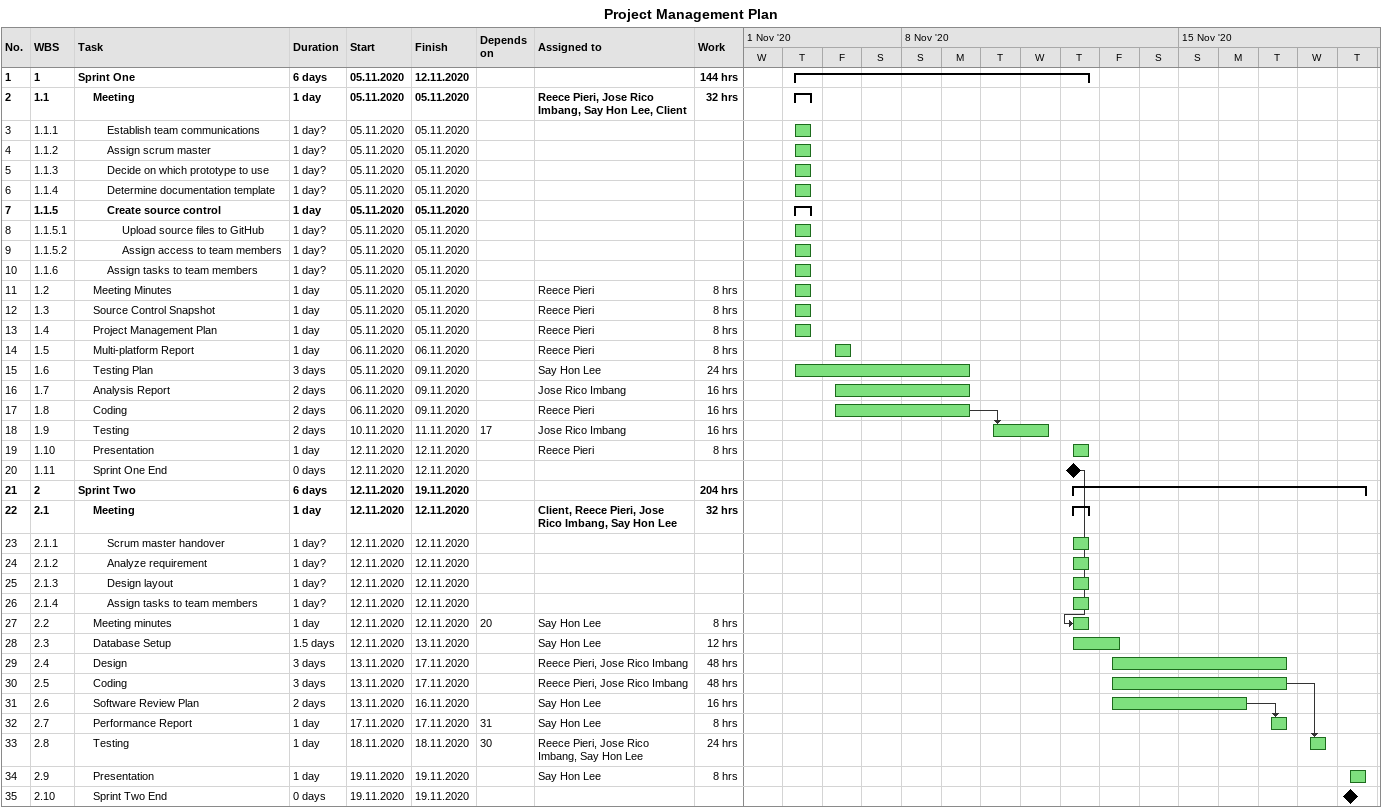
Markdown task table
Project Management Plan

| ID | WBS | Task | Duration | Start | Finish | Predecessors | Resources | Work (h) |
|---|---|---|---|---|---|---|---|---|
| 1 | 1 | **Sprint One** | 6d | 2020-11-05 | 2020-11-12 |  |  | 144 |
| 2 | 1.1 | **Meeting** | 1d | 2020-11-05 | 2020-11-05 |  | Reece Pieri, Jose Rico Imbang, Say Hon Lee, Client | 32 |
| 3 | 1.1.1 | Establish team communications | 1d? | 2020-11-05 | 2020-11-05 |  |  |  |
| 4 | 1.1.2 | Assign scrum master | 1d? | 2020-11-05 | 2020-11-05 |  |  |  |
| 5 | 1.1.3 | Decide on which prototype to use | 1d? | 2020-11-05 | 2020-11-05 |  |  |  |
| 6 | 1.1.4 | Determine documentation template | 1d? | 2020-11-05 | 2020-11-05 |  |  |  |
| 7 | 1.1.5 | **Create source control** | 1d | 2020-11-05 | 2020-11-05 |  |  |  |
| 8 | 1.1.5.1 | Upload source files to GitHub | 1d? | 2020-11-05 | 2020-11-05 |  |  |  |
| 9 | 1.1.5.2 | Assign access to team members | 1d? | 2020-11-05 | 2020-11-05 |  |  |  |
| 10 | 1.1.6 | Assign tasks to team members | 1d? | 2020-11-05 | 2020-11-05 |  |  |  |
| 11 | 1.2 | Meeting Minutes | 1d | 2020-11-05 | 2020-11-05 |  | Reece Pieri | 8 |
| 12 | 1.3 | Source Control Snapshot | 1d | 2020-11-05 | 2020-11-05 |  | Reece Pieri | 8 |
| 13 | 1.4 | Project Management Plan | 1d | 2020-11-05 | 2020-11-05 |  | Reece Pieri | 8 |
| 14 | 1.5 | Multi-platform Report | 1d | 2020-11-06 | 2020-11-06 |  | Reece Pieri | 8 |
| 15 | 1.6 | Testing Plan | 3d | 2020-11-05 | 2020-11-09 |  | Say Hon Lee | 24 |
| 16 | 1.7 | Analysis Report | 2d | 2020-11-06 | 2020-11-09 |  | Jose Rico Imbang | 16 |
| 17 | 1.8 | Coding | 2d | 2020-11-06 | 2020-11-09 |  | Reece Pieri | 16 |
| 18 | 1.9 | Testing | 2d | 2020-11-10 | 2020-11-11 | 17 | Jose Rico Imbang | 16 |
| 19 | 1.10 | Presentation | 1d | 2020-11-12 | 2020-11-12 |  | Reece Pieri | 8 |
| 20 | 1.11 | Sprint One End | 0d | 2020-11-12 | 2020-11-12 |  |  |  |
| 21 | 2 | **Sprint Two** | 6d | 2020-11-12 | 2020-11-19 |  |  | 204 |
| 22 | 2.1 | **Meeting** | 1d | 2020-11-12 | 2020-11-12 |  | Client, Reece Pieri, Jose Rico Imbang, Say Hon Lee | 32 |
| 23 | 2.1.1 | Scrum master handover | 1d? | 2020-11-12 | 2020-11-12 |  |  |  |
| 24 | 2.1.2 | Analyze requirement | 1d? | 2020-11-12 | 2020-11-12 |  |  |  |
| 25 | 2.1.3 | Design layout | 1d? | 2020-11-12 | 2020-11-12 |  |  |  |
| 26 | 2.1.4 | Assign tasks to team members | 1d? | 2020-11-12 | 2020-11-12 |  |  |  |
| 27 | 2.2 | Meeting minutes | 1d | 2020-11-12 | 2020-11-12 | 20 | Say Hon Lee | 8 |
| 28 | 2.3 | Database Setup | 1.5d | 2020-11-12 | 2020-11-13 |  | Say Hon Lee | 12 |
| 29 | 2.4 | Design | 3d | 2020-11-13 | 2020-11-17 |  | Reece Pieri, Jose Rico Imbang | 48 |
| 30 | 2.5 | Coding | 3d | 2020-11-13 | 2020-11-17 |  | Reece Pieri, Jose Rico Imbang | 48 |
| 31 | 2.6 | Software Review Plan | 2d | 2020-11-13 | 2020-11-16 |  | Say Hon Lee | 16 |
| 32 | 2.7 | Performance Report | 1d | 2020-11-17 | 2020-11-17 | 31 | Say Hon Lee | 8 |
| 33 | 2.8 | Testing | 1d | 2020-11-18 | 2020-11-18 | 30 | Reece Pieri, Jose Rico Imbang, Say Hon Lee | 24 |
| 34 | 2.9 | Presentation | 1d | 2020-11-19 | 2020-11-19 |  | Say Hon Lee | 8 |
| 35 | 2.10 | Sprint Two End | 0d | 2020-11-19 | 2020-11-19 |  |  |  |
